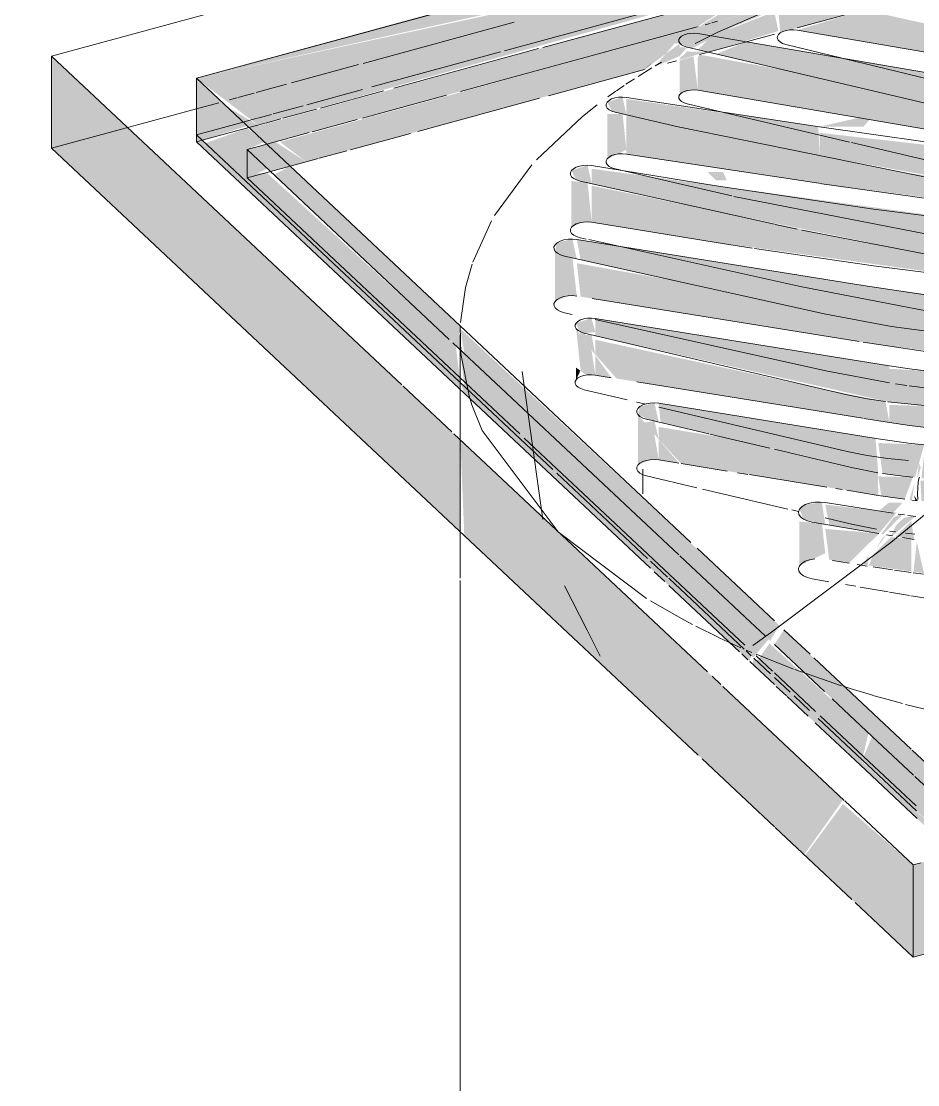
# Model space of a CAD drawing. Header units: metres. Extents: x 1.1 to 63.3, y -3.6 to 22.8.
# Drawn here: x 58.9668 to 59.0214, y 17.947 to 18.0117 of the extents above; entities that cross this region are included whole.
import ezdxf

# ---------------------------------------------------------------- set-up
doc = ezdxf.new("R2010")
doc.units = ezdxf.units.M
doc.layers.add('ARQ_1100_BASE_TÉRREO_GARAGEM_dwg', color=7, linetype='Continuous', lineweight=5, true_color=0x767676)
for name, color, linetype, lineweight in [('KIRYA - PISO', 7, 'Continuous', 5), ('P-PIPE', 7, 'Continuous', 5), ('P-SANR-FIXT', 7, 'Continuous', 5)]:
    doc.layers.add(name, color=color, linetype=linetype, lineweight=lineweight)
pattern_1 = [(136.789, (3103.566, -1763.591), (-0.558997753, -0.152505225), []), (195.26, (3103.566, -1763.591), (0.301244425, -0.282990435), [])]

# ---------------------------------------------------------------- blocks, each defined once
blk = doc.blocks.new('ARQ_1100_BASE_TÉRREO_GARAGEM_dwg-4178582-3D_DT_02')
at = {"layer": 'KIRYA - PISO', "true_color": 0xaaaaaa}
h = blk.add_hatch(dxfattribs=at)
h.set_pattern_fill('FP_7', color=253, style=0, pattern_type=2)
h.set_pattern_definition(pattern_1)
h.paths.add_polyline_path([(-20.823452, 17.829786), (-20.764951, 17.845746), (-20.764951, 17.850015), (-20.790661, 17.844855), (-20.819743, 17.840293), (-20.827347, 17.838708), (-20.831326, 17.837183), (-20.826365, 17.832523)])
h.paths.add_polyline_path([(-20.671005, 17.871376), (-20.620962, 17.885028), (-20.622072, 17.885487), (-20.63139, 17.887368), (-20.637864, 17.887909), (-20.647617, 17.887222), (-20.655433, 17.885487), (-20.665841, 17.881459), (-20.678121, 17.876367), (-20.674384, 17.873746)])
h.paths.add_polyline_path([(-20.841214, 17.875788), (-20.837436, 17.876241), (-20.835849, 17.876821), (-20.834386, 17.877844), (-20.833696, 17.87885), (-20.833497, 17.879472), (-20.833696, 17.880458), (-20.834667, 17.881577), (-20.835538, 17.882188), (-20.83789, 17.883004), (-20.840774, 17.883378), (-20.844552, 17.882926), (-20.846524, 17.882106), (-20.847377, 17.881577), (-20.848292, 17.880316), (-20.848491, 17.879694), (-20.848096, 17.878447), (-20.847322, 17.877589), (-20.846069, 17.876821), (-20.844933, 17.876352), (-20.843147, 17.875946)])
h.paths.add_polyline_path([(-20.895043, 17.897041), (-20.645999, 17.96526), (-20.644148, 17.966131), (-20.641883, 17.967319), (-20.57202, 17.9017), (-20.572024, 17.980621), (-20.596889, 18.003979), (-20.596889, 18.009585), (-20.510179, 18.03324), (-20.546325, 18.067065), (-20.549141, 18.063509), (-20.555128, 18.056736), (-20.566503, 18.04677), (-20.578326, 18.03738), (-20.595552, 18.02824), (-20.611692, 18.02166), (-20.623556, 18.018499), (-20.628693, 18.017275), (-20.648062, 18.015154), (-20.666171, 18.015798), (-20.682486, 18.018499), (-20.69616, 18.022718), (-20.710296, 18.027958), (-20.716632, 18.031406), (-20.793625, 18.010401), (-20.761529, 17.980258), (-20.765934, 17.983662), (-20.794547, 18.010149), (-20.957027, 17.965823), (-20.957481, 17.957276), (-20.956223, 17.954743), (-20.955358, 17.953702), (-20.904092, 17.905541)])
h.paths.add_polyline_path([(-20.713574, 17.910616), (-20.709796, 17.911069), (-20.708191, 17.91166), (-20.706779, 17.912635), (-20.706056, 17.913678), (-20.705857, 17.9143), (-20.706056, 17.915286), (-20.707027, 17.916405), (-20.708191, 17.917137), (-20.709415, 17.917642), (-20.713134, 17.918207), (-20.716912, 17.917754), (-20.718811, 17.916981), (-20.719736, 17.916405), (-20.720652, 17.915145), (-20.720851, 17.914523), (-20.720652, 17.913537), (-20.719383, 17.912208), (-20.718811, 17.911806), (-20.716318, 17.910959), (-20.715285, 17.910756)])
h.paths.add_polyline_path([(-20.838555, 17.94131), (-20.846524, 17.942184), (-20.850951, 17.94319), (-20.85601, 17.945277), (-20.859829, 17.947956), (-20.862149, 17.951045), (-20.862679, 17.954743), (-20.86177, 17.957593), (-20.859097, 17.960607), (-20.854973, 17.963168), (-20.849682, 17.965102), (-20.843581, 17.966276), (-20.837089, 17.966611), (-20.830646, 17.966084), (-20.824692, 17.964731), (-20.819633, 17.962643), (-20.815814, 17.959964), (-20.813389, 17.956353), (-20.812832, 17.953589), (-20.813874, 17.950328), (-20.816547, 17.947314), (-20.82067, 17.944753), (-20.825962, 17.942819), (-20.832062, 17.941645), (-20.838512, 17.941312)])
h.paths.add_polyline_path([(-20.838349, 17.944852), (-20.833675, 17.945093), (-20.829283, 17.945939), (-20.825472, 17.947331), (-20.821976, 17.94977), (-20.820579, 17.951345), (-20.819831, 17.953702), (-20.820526, 17.956353), (-20.822504, 17.958653), (-20.824726, 17.960212), (-20.828521, 17.96175), (-20.832655, 17.962689), (-20.838349, 17.963015), (-20.841969, 17.962828), (-20.846524, 17.961922), (-20.850171, 17.96059), (-20.853667, 17.958151), (-20.855136, 17.956353), (-20.855708, 17.953702), (-20.854973, 17.951376), (-20.85314, 17.949267), (-20.850917, 17.947709), (-20.846524, 17.946035), (-20.842988, 17.945231)])
h.paths.add_polyline_path([(-20.562667, 18.007114), (-20.561381, 18.008249), (-20.562615, 18.007161)])
h.paths.add_polyline_path([(-20.497049, 18.033712), (-20.489989, 18.044394), (-20.478809, 18.067918), (-20.470189, 18.098639), (-20.53195, 18.08169), (-20.538467, 18.078399), (-20.541789, 18.073607), (-20.501376, 18.035642), (-20.499614, 18.036123), (-20.497341, 18.033987)])
h = blk.add_hatch(dxfattribs=at)
h.set_pattern_fill('FP_7', color=253, style=0, pattern_type=2)
h.set_pattern_definition(pattern_1)
h.paths.add_polyline_path([(-20.57202, 17.986222), (-20.57202, 17.989278), (-20.588083, 18.004368), (-20.588083, 18.008249), (-20.507259, 18.030497), (-20.510179, 18.03324), (-20.596889, 18.009585), (-20.572411, 17.98659)])
h.paths.add_polyline_path([(-20.57202, 17.993159), (-20.57202, 17.993368), (-20.571344, 17.995484), (-20.581403, 18.003155), (-20.582214, 18.002735), (-20.572027, 17.993165)])
h.paths.add_polyline_path([(-20.497938, 18.032412), (-20.497049, 18.033712), (-20.499614, 18.036123), (-20.501376, 18.035642), (-20.498127, 18.03259)])
h = blk.add_hatch(dxfattribs=at)
h.set_pattern_fill('FP_7', color=253, style=0, pattern_type=2)
h.set_pattern_definition(pattern_1)
h.paths.add_polyline_path([(-20.571344, 17.995484), (-20.569778, 18.000071), (-20.563765, 18.006432), (-20.561526, 18.008139), (-20.560851, 18.008762), (-20.581403, 18.003155), (-20.57202, 17.996)])
h.paths.add_polyline_path([(-20.562659, 18.007119), (-20.560337, 18.008902), (-20.5608, 18.008762), (-20.562615, 18.007158)])
h.paths.add_polyline_path([(-20.508233, 18.017837), (-20.506131, 18.020426), (-20.503634, 18.024371), (-20.521368, 18.019533), (-20.508762, 18.017927)])
h = blk.add_hatch(dxfattribs=at)
h.set_pattern_fill('FP_7', color=253, style=0, pattern_type=2)
h.set_pattern_definition(pattern_1)
h.paths.add_polyline_path([(-20.544468, 17.96034), (-20.542279, 17.96103), (-20.542309, 17.961367), (-20.547702, 17.966434), (-20.548487, 17.964115), (-20.545056, 17.960893)])
h.paths.add_polyline_path([(-20.542689, 17.965605), (-20.543989, 17.978131), (-20.544447, 17.978196), (-20.545379, 17.971883), (-20.546521, 17.969204), (-20.544468, 17.967276)])
h.paths.add_polyline_path([(-20.551437, 17.976177), (-20.54941, 17.978155), (-20.549105, 17.97802), (-20.548449, 17.978762), (-20.550902, 17.978876), (-20.55139, 17.978561), (-20.551248, 17.982157), (-20.550459, 17.982425), (-20.548691, 17.982246), (-20.546521, 17.981946), (-20.545945, 17.982405), (-20.545064, 17.982628), (-20.558619, 17.984684), (-20.551625, 17.9764)])
h.paths.add_polyline_path([(-20.548428, 17.976423), (-20.547478, 17.978625), (-20.547871, 17.97868), (-20.549088, 17.977586), (-20.548579, 17.976689)])
h.paths.add_polyline_path([(-20.54409, 17.981679), (-20.543562, 17.98246), (-20.544069, 17.982372)])
h.paths.add_polyline_path([(-20.539242, 17.985524), (-20.538138, 17.9864), (-20.543464, 17.986885), (-20.543464, 17.985899), (-20.540904, 17.985667)])
h.paths.add_polyline_path([(-20.543796, 17.985934), (-20.54351, 17.986963), (-20.551169, 17.98813), (-20.5628, 17.990007), (-20.561217, 17.988148), (-20.560462, 17.988466), (-20.559952, 17.988451), (-20.544759, 17.986034)])
h.paths.add_polyline_path([(-20.561221, 17.987765), (-20.561492, 17.988145), (-20.562835, 17.990013), (-20.564043, 17.989917), (-20.561282, 17.987812)])
h.paths.add_polyline_path([(-20.534734, 17.989493), (-20.533704, 17.990496), (-20.542264, 17.991433), (-20.54256, 17.990312), (-20.534968, 17.989517)])
h.paths.add_polyline_path([(-20.542577, 17.990314), (-20.542321, 17.991439), (-20.550987, 17.992731), (-20.565953, 17.994878), (-20.566261, 17.994778), (-20.566135, 17.998227), (-20.565201, 17.998456), (-20.561217, 17.997831), (-20.538331, 17.99443), (-20.530328, 17.993783), (-20.52937, 17.994716), (-20.551237, 17.997474), (-20.565146, 17.999286), (-20.565263, 17.99944), (-20.564976, 18.002829), (-20.563868, 18.002898), (-20.542794, 17.99976), (-20.526199, 17.997804), (-20.525327, 17.998652), (-20.547509, 18.001469), (-20.562974, 18.003444), (-20.563086, 18.003452), (-20.562814, 18.006982), (-20.564075, 18.00624), (-20.565263, 18.005161), (-20.570049, 17.999541), (-20.571344, 17.995484), (-20.564977, 17.990629), (-20.564703, 17.993531), (-20.56381, 17.99362), (-20.543464, 17.990407)])
h.paths.add_polyline_path([(-20.55016, 18.005295), (-20.54779, 18.005836), (-20.558512, 18.007379), (-20.55867, 18.007352), (-20.558922, 18.009288), (-20.560044, 18.008744), (-20.562152, 18.007098), (-20.557572, 18.006419), (-20.550241, 18.005307)])
h.paths.add_polyline_path([(-20.522156, 18.00174), (-20.521767, 18.002519), (-20.542794, 18.004981), (-20.547112, 18.00572), (-20.547495, 18.005295), (-20.549197, 18.005158), (-20.529214, 18.002544), (-20.52222, 18.001748)])
h.paths.add_polyline_path([(-20.555815, 18.002031), (-20.556665, 18.002031), (-20.556999, 18.002544), (-20.556031, 18.002544)])
h.paths.add_polyline_path([(-20.542446, 18.008371), (-20.543507, 18.008956), (-20.542446, 18.008956)])
h.paths.add_polyline_path([(-20.518726, 18.00565), (-20.517911, 18.006597), (-20.539608, 18.009128), (-20.543614, 18.009597), (-20.543819, 18.009849), (-20.552486, 18.011041), (-20.552913, 18.010927), (-20.554635, 18.010457), (-20.53514, 18.007368), (-20.519031, 18.005682)])
h.paths.add_polyline_path([(-20.541621, 18.00871), (-20.541621, 18.008956), (-20.541226, 18.008872)])
h.paths.add_polyline_path([(-20.515186, 18.009761), (-20.514406, 18.010667), (-20.535113, 18.013096), (-20.5418, 18.013959), (-20.543614, 18.013264), (-20.532606, 18.011584), (-20.515845, 18.00983)])
h.paths.add_polyline_path([(-20.511681, 18.013832), (-20.510838, 18.014811), (-20.518708, 18.015781), (-20.530134, 18.01685), (-20.530409, 18.016779), (-20.530459, 18.017053), (-20.532735, 18.016158), (-20.524355, 18.015158), (-20.512691, 18.013938)])
h = blk.add_hatch(dxfattribs=at)
h.set_pattern_fill('FP_7', color=253, style=0, pattern_type=2)
h.set_pattern_definition(pattern_1)
h.paths.add_polyline_path([(-20.548633, 17.964252), (-20.547702, 17.966434), (-20.5544, 17.972726), (-20.554519, 17.972837), (-20.57202, 17.989278), (-20.57178, 17.985997), (-20.548657, 17.964275)])
h.paths.add_polyline_path([(-20.546521, 17.969205), (-20.544992, 17.973223), (-20.544571, 17.978214), (-20.547304, 17.978494), (-20.548579, 17.976689), (-20.549194, 17.977586), (-20.552328, 17.97466), (-20.547436, 17.970065)])
h.paths.add_polyline_path([(-20.552634, 17.974947), (-20.549258, 17.977886), (-20.549612, 17.977958), (-20.551625, 17.9764), (-20.558718, 17.984802), (-20.560923, 17.984905), (-20.561221, 17.984809), (-20.561382, 17.987888), (-20.564703, 17.990081), (-20.564977, 17.990081), (-20.564977, 17.990629), (-20.571344, 17.995484), (-20.571959, 17.993102), (-20.552666, 17.974977)])
h = blk.add_hatch(dxfattribs=at)
h.set_pattern_fill('FP_7', color=253, style=0, pattern_type=2)
h.set_pattern_definition(pattern_1)
h.paths.add_polyline_path([(-20.65816, 17.74011), (-20.638466, 17.740691), (-20.632289, 17.741491), (-20.607424, 17.748275), (-20.606484, 17.75204), (-20.606237, 17.758023), (-20.606925, 17.764677), (-20.608957, 17.772878), (-20.610575, 17.777323), (-20.612088, 17.780807), (-20.615347, 17.786106), (-20.618417, 17.789522), (-20.62166, 17.791615), (-20.625524, 17.791473), (-20.634186, 17.789058), (-20.636405, 17.785995), (-20.641121, 17.782453), (-20.647374, 17.779585), (-20.654802, 17.777558), (-20.664994, 17.776479), (-20.673316, 17.77667), (-20.680669, 17.77769), (-20.687137, 17.779363), (-20.693514, 17.78216), (-20.698383, 17.785648), (-20.739938, 17.824973), (-20.740666, 17.826266), (-20.740976, 17.827795), (-20.740352, 17.829752), (-20.73875, 17.831561), (-20.735256, 17.833472), (-20.730054, 17.835092), (-20.730266, 17.835297), (-20.741231, 17.837789), (-20.751349, 17.841963), (-20.758988, 17.847321), (-20.761557, 17.850742), (-20.76495, 17.850015), (-20.764951, 17.821634), (-20.804195, 17.811696), (-20.769449, 17.779299), (-20.764947, 17.780439), (-20.764943, 17.774822), (-20.76127, 17.77176), (-20.749795, 17.763226), (-20.740452, 17.758152), (-20.728064, 17.75267), (-20.711288, 17.747295), (-20.692477, 17.743363), (-20.676827, 17.741142), (-20.666, 17.740742), (-20.664988, 17.744597), (-20.664732, 17.752522), (-20.664522, 17.752387), (-20.658246, 17.74227), (-20.658167, 17.740283)])
h.paths.add_polyline_path([(-20.645522, 17.81068), (-20.609067, 17.819968), (-20.607312, 17.820779), (-20.605568, 17.823514), (-20.604639, 17.827044), (-20.60431, 17.830467), (-20.604856, 17.837056), (-20.605552, 17.840788), (-20.606997, 17.845658), (-20.609153, 17.850575), (-20.61179, 17.854693), (-20.614083, 17.857098), (-20.616047, 17.858393), (-20.618522, 17.858713), (-20.664993, 17.846945), (-20.664994, 17.858592), (-20.667076, 17.852068), (-20.672472, 17.846009), (-20.679094, 17.841895), (-20.677258, 17.840493), (-20.64554, 17.810697)])
h.paths.add_polyline_path([(-20.54168, 17.813688), (-20.548691, 17.821093), (-20.57202, 17.842968), (-20.571862, 17.835408), (-20.569798, 17.82967), (-20.565223, 17.824348), (-20.558418, 17.819599), (-20.547457, 17.815232), (-20.542263, 17.813855)])
h.paths.add_polyline_path([(-20.574325, 17.815681), (-20.575054, 17.820436), (-20.573995, 17.828243), (-20.573703, 17.837921), (-20.573688, 17.839467), (-20.576621, 17.834776), (-20.578345, 17.829717), (-20.578733, 17.825063), (-20.577832, 17.820701), (-20.575927, 17.817323), (-20.574435, 17.815784)])
h.paths.add_polyline_path([(-20.533732, 17.86572), (-20.54178, 17.955468), (-20.544468, 17.954734), (-20.57202, 17.980572), (-20.57194, 17.901614), (-20.533738, 17.865725)])
h.paths.add_polyline_path([(-20.561221, 17.987767), (-20.561466, 17.988145), (-20.561282, 17.987853)])
h = blk.add_hatch(dxfattribs=at)
h.set_pattern_fill('FP_7', color=253, style=0, pattern_type=2)
h.set_pattern_definition(pattern_1)
h.paths.add_polyline_path([(-20.544274, 17.981621), (-20.544221, 17.982229), (-20.544765, 17.981691)])
h.paths.add_polyline_path([(-20.54487, 17.981706), (-20.544327, 17.98254), (-20.544621, 17.98239), (-20.544919, 17.981712)])
h.paths.add_polyline_path([(-20.54497, 17.98172), (-20.545056, 17.982492), (-20.545347, 17.981773), (-20.544992, 17.981723)])
h = blk.add_hatch(dxfattribs=at)
h.set_pattern_fill('FP_7', color=253, style=0, pattern_type=2)
h.set_pattern_definition(pattern_1)
h.paths.add_polyline_path([(-20.544179, 17.981608), (-20.54409, 17.981679), (-20.544274, 17.981621)])
h = blk.add_hatch(dxfattribs=at)
h.set_pattern_fill('FP_7', color=253, style=0, pattern_type=2)
h.set_pattern_definition(pattern_1)
h.paths.add_polyline_path([(-20.550648, 17.976477), (-20.552275, 17.97526), (-20.550902, 17.976276)])
blk = doc.blocks.new('UT_Bacia com caixa acoplada - UT_Bacia com caixa acoplada-4179131-3D_DT_02')
at = {"layer": 'P-SANR-FIXT'}
for points in [[(-20.490666, 18.043031, 0), (-20.498508, 18.030743, 0), (-20.506555, 18.019667, 0), (-20.514666, 18.009747, 0), (-20.522728, 18.000905, 0), (-20.530651, 17.993056, 0), (-20.538369, 17.98611, 0), (-20.545834, 17.97998, 0), (-20.553014, 17.974579, 0), (-20.554232, 17.973709, 0)], [(-20.544185, 17.982588, 0), (-20.544202, 17.982943, 0), (-20.544192, 17.983304, 0), (-20.544158, 17.983623, 0), (-20.544115, 17.983856, 0), (-20.544087, 17.983964, 0)]]:
    blk.add_polyline3d(points, dxfattribs=at)
blk = doc.blocks.new('Caixa Sifonada Montada_100x150x50 Completa e Antiespuma - Caixas e Ralos - Esgoto - MEP - Tigre - Porta-grelha e grelha quadrados brancos - 100x150x50-4185377-3D_DT_02')
at = {"layer": 'P-SANR-FIXT', "true_color": 0xe6e6e6, "transparency": 33554598}
for points in [[(-20.584335, 18.005391), (-20.552909, 18.014238), (-20.55267, 18.014351), (-20.552397, 18.014104), (-20.544105, 18.016366), (-20.543819, 18.017041), (-20.542699, 18.01675), (-20.502253, 18.027784), (-20.502253, 18.031665), (-20.545912, 18.017365), (-20.588083, 18.008249), (-20.584994, 18.005894)], [(-20.5386, 18.008956), (-20.538823, 18.010495), (-20.547495, 18.012405), (-20.551522, 18.011168), (-20.538812, 18.008992)], [(-20.557611, 18.01137), (-20.557457, 18.011413), (-20.557572, 18.011395)], [(-20.542446, 18.006469), (-20.542446, 18.008371), (-20.554635, 18.010457), (-20.556466, 18.00972), (-20.542794, 18.006539)], [(-20.57202, 17.980617), (-20.57202, 17.986222), (-20.596889, 18.009585), (-20.596889, 18.003979), (-20.572021, 17.980618)], [(-20.560825, 18.008769), (-20.560778, 18.008782), (-20.560246, 18.009288)], [(-20.55867, 18.007254), (-20.55801, 18.007527), (-20.557572, 18.007533), (-20.557834, 18.009585), (-20.55867, 18.009324), (-20.55867, 18.007352)], [(-20.542446, 18.004922), (-20.542446, 18.006469), (-20.552216, 18.00872), (-20.557473, 18.009683), (-20.557572, 18.009521), (-20.557572, 18.007511), (-20.542794, 18.004981)], [(-20.587727, 18.004465), (-20.584994, 18.005347), (-20.588083, 18.008249), (-20.588083, 18.0048)], [(-20.561917, 18.006016), (-20.562152, 18.007098), (-20.563086, 18.006787), (-20.562797, 18.00624), (-20.562082, 18.006055)], [(-20.55016, 18.003527), (-20.550241, 18.005307), (-20.561917, 18.006982), (-20.561917, 18.006016), (-20.551996, 18.0039)], [(-20.563086, 18.003337), (-20.56239, 18.003639), (-20.561917, 18.0039), (-20.562152, 18.006072), (-20.563086, 18.006058), (-20.563086, 18.003348)], [(-20.55016, 18.001845), (-20.55016, 18.003527), (-20.561917, 18.006016), (-20.561917, 18.003629), (-20.550204, 18.001852)], [(-20.57202, 17.989709), (-20.572301, 17.991976), (-20.583804, 18.0025), (-20.584994, 18.00238), (-20.584994, 18.0039), (-20.583952, 18.004368), (-20.584994, 18.005211), (-20.587536, 18.004285), (-20.572872, 17.99051)], [(-20.530669, 18.0003), (-20.530669, 18.00271), (-20.55016, 18.004922), (-20.55016, 18.003527), (-20.538812, 18.001462), (-20.533018, 18.000635)], [(-20.583572, 18.002563), (-20.582377, 18.002889), (-20.5838, 18.004226), (-20.584994, 18.0039), (-20.583635, 18.002623)], [(-20.582377, 18.002889), (-20.581403, 18.003155), (-20.583277, 18.004368), (-20.5838, 18.004226), (-20.583157, 18.003621)], [(-20.584994, 18.002175), (-20.583755, 18.002735), (-20.584994, 18.0039), (-20.584994, 18.002373)], [(-20.530669, 17.99926), (-20.530669, 18.0003), (-20.545761, 18.002633), (-20.55016, 18.003527), (-20.55016, 18.001845), (-20.53155, 17.999369)], [(-20.57202, 17.991711), (-20.572087, 17.993222), (-20.582377, 18.002889), (-20.583369, 18.002373), (-20.572301, 17.991976)], [(-20.564032, 18.001829), (-20.564278, 18.002948), (-20.565263, 18.002623), (-20.564973, 18.002063), (-20.564202, 18.001867)], [(-20.556452, 18.000146), (-20.556452, 18.001702), (-20.564032, 18.002735), (-20.564032, 18.001829), (-20.557017, 18.000272)], [(-20.565263, 17.999174), (-20.564528, 17.999489), (-20.564032, 17.999475), (-20.564278, 18.001884), (-20.565263, 18.001985), (-20.565263, 17.999286)], [(-20.556452, 17.998252), (-20.556452, 18.000146), (-20.564032, 18.001702), (-20.564032, 17.999475), (-20.557561, 17.998431)], [(-20.537183, 17.996584), (-20.537206, 17.999058), (-20.556452, 18.001702), (-20.556452, 18.000146), (-20.543053, 17.997404), (-20.538355, 17.996748)], [(-20.537183, 17.995605), (-20.537183, 17.996584), (-20.548358, 17.998431), (-20.556452, 18.000146), (-20.556452, 17.998252), (-20.537429, 17.995636)], [(-20.564935, 17.997251), (-20.565201, 17.998456), (-20.566135, 17.998227), (-20.566261, 17.997732), (-20.565896, 17.997481), (-20.564973, 17.99726)], [(-20.547509, 17.993453), (-20.547509, 17.995619), (-20.564935, 17.998403), (-20.564703, 17.9972), (-20.548383, 17.99362)], [(-20.566261, 17.994657), (-20.565512, 17.994989), (-20.564935, 17.994986), (-20.565201, 17.99731), (-20.566261, 17.997705), (-20.566261, 17.994778)], [(-20.547509, 17.99217), (-20.547509, 17.993453), (-20.558619, 17.995849), (-20.564935, 17.996982), (-20.564703, 17.994944), (-20.547715, 17.992203)], [(-20.539329, 17.992332), (-20.539329, 17.994534), (-20.547509, 17.995605), (-20.547509, 17.993453), (-20.541042, 17.992511), (-20.540259, 17.992429)], [(-20.56381, 17.991369), (-20.564043, 17.991743), (-20.564446, 17.992719), (-20.56381, 17.992795), (-20.564043, 17.993641), (-20.564977, 17.993338), (-20.564695, 17.9926), (-20.563899, 17.991492)], [(-20.545909, 17.988538), (-20.545909, 17.990731), (-20.56381, 17.99362), (-20.56381, 17.99257), (-20.546006, 17.988548)], [(-20.539329, 17.991085), (-20.539329, 17.992332), (-20.547509, 17.993453), (-20.547509, 17.99217), (-20.53966, 17.991124)], [(-20.564977, 17.989888), (-20.56472, 17.990433), (-20.564977, 17.990629), (-20.564977, 17.989994)], [(-20.543464, 17.988282), (-20.543668, 17.990431), (-20.545909, 17.990553), (-20.545909, 17.988538), (-20.54388, 17.988326)], [(-20.559952, 17.987309), (-20.560205, 17.988475), (-20.561098, 17.988259), (-20.561217, 17.987762), (-20.560462, 17.987429), (-20.560123, 17.987349)], [(-20.546591, 17.984223), (-20.546763, 17.986323), (-20.559952, 17.988451), (-20.559834, 17.987281), (-20.546611, 17.984226)], [(-20.561221, 17.984695), (-20.560462, 17.985016), (-20.559952, 17.985025), (-20.560227, 17.98659), (-20.561221, 17.987762), (-20.561221, 17.984809)], [(-20.54351, 17.986963), (-20.543464, 17.987917), (-20.543464, 17.988282), (-20.545909, 17.988354), (-20.545909, 17.987281), (-20.544291, 17.987055)], [(-20.559952, 17.986264), (-20.560205, 17.987369), (-20.560811, 17.987281), (-20.560002, 17.986323)], [(-20.546591, 17.982845), (-20.546611, 17.984226), (-20.555759, 17.986323), (-20.559952, 17.987011), (-20.559952, 17.986264), (-20.55859, 17.984782), (-20.546611, 17.982849)], [(-20.551101, 17.960966), (-20.548718, 17.964332), (-20.57202, 17.986222), (-20.57178, 17.980392), (-20.551253, 17.961108)], [(-20.558718, 17.984802), (-20.559952, 17.986264), (-20.559952, 17.985001)], [(-20.544189, 17.983921), (-20.544, 17.984551), (-20.544118, 17.98478), (-20.544224, 17.983925)], [(-20.544545, 17.982563), (-20.544387, 17.983594), (-20.544698, 17.982578), (-20.544554, 17.982563)], [(-20.544196, 17.982526), (-20.544421, 17.982844), (-20.544327, 17.98254)], [(-20.549818, 17.981078), (-20.550023, 17.982425), (-20.551036, 17.98228), (-20.55139, 17.98201), (-20.551119, 17.981383), (-20.550015, 17.981112)], [(-20.55139, 17.978561), (-20.550611, 17.97895), (-20.549818, 17.979317), (-20.550015, 17.981112), (-20.55139, 17.981262), (-20.55139, 17.978708)], [(-20.544571, 17.978214), (-20.54458, 17.980182), (-20.545824, 17.980303), (-20.546906, 17.979228), (-20.547155, 17.978579), (-20.545056, 17.978282)], [(-20.546699, 17.979609), (-20.5461, 17.980442), (-20.546363, 17.980229), (-20.54655, 17.979885)], [(-20.542547, 17.964024), (-20.542689, 17.965605), (-20.546521, 17.969205), (-20.546962, 17.968171), (-20.542644, 17.964115)], [(-20.542309, 17.961367), (-20.542351, 17.961838), (-20.547603, 17.966666), (-20.547702, 17.966434), (-20.543306, 17.962304)], [(-20.544468, 17.954734), (-20.544468, 17.96034), (-20.548735, 17.964057), (-20.551049, 17.960917), (-20.545056, 17.955287)], [(-20.544468, 17.954734), (-20.54178, 17.955468), (-20.542353, 17.960917), (-20.544468, 17.96034)]]:
    blk.add_hatch(color=254, dxfattribs=at).paths.add_polyline_path(points)
h = blk.add_hatch(color=254, dxfattribs=at)
h.paths.add_polyline_path([(-20.588083, 18.004368), (-20.587727, 18.004465), (-20.588083, 18.0048)])
h.paths.add_polyline_path([(-20.584882, 18.005242), (-20.584335, 18.005391), (-20.586273, 18.006549), (-20.584994, 18.005347)])
h.paths.add_polyline_path([(-20.588083, 18.008249), (-20.541706, 18.018499), (-20.507095, 18.030344), (-20.584994, 18.009092)])
h = blk.add_hatch(color=254, dxfattribs=at)
h.paths.add_polyline_path([(-20.542351, 17.961838), (-20.542644, 17.964115), (-20.546962, 17.968171), (-20.547571, 17.966742), (-20.543142, 17.962581)])
h.paths.add_polyline_path([(-20.583069, 18.004425), (-20.557572, 18.011395), (-20.554097, 18.01364), (-20.584278, 18.005348)])
h.paths.add_polyline_path([(-20.557457, 18.011413), (-20.55267, 18.012718), (-20.552913, 18.013963), (-20.553641, 18.013755), (-20.556345, 18.012095)])
h.paths.add_polyline_path([(-20.550448, 18.013325), (-20.546092, 18.014788), (-20.544105, 18.015687), (-20.544169, 18.016349), (-20.552397, 18.013814), (-20.551522, 18.013586)])
h.paths.add_polyline_path([(-20.540174, 18.016127), (-20.530409, 18.01904), (-20.530134, 18.019529), (-20.529203, 18.019266), (-20.528416, 18.019335), (-20.503178, 18.02622), (-20.502551, 18.025663), (-20.50175, 18.027312), (-20.502253, 18.027784), (-20.542699, 18.01675), (-20.540992, 18.01633)])
h = blk.add_hatch(color=254, dxfattribs=at)
h.paths.add_polyline_path([(-20.55867, 18.010373), (-20.558976, 18.010374), (-20.560194, 18.008941), (-20.55867, 18.009597), (-20.55867, 18.010332)])
h.paths.add_polyline_path([(-20.581403, 18.003155), (-20.560825, 18.008769), (-20.55866, 18.010363), (-20.557921, 18.010063), (-20.555366, 18.011399), (-20.55267, 18.012503), (-20.552913, 18.012652), (-20.582994, 18.004368), (-20.58173, 18.003405)])
h.paths.add_polyline_path([(-20.539847, 18.016047), (-20.532609, 18.017306), (-20.530409, 18.01742), (-20.530459, 18.018778), (-20.540107, 18.016111)])
h.paths.add_polyline_path([(-20.525655, 18.018364), (-20.503178, 18.024746), (-20.503281, 18.026192), (-20.528416, 18.019066), (-20.526187, 18.018499)])
h = blk.add_hatch(color=254, dxfattribs=at)
h.paths.add_polyline_path([(-20.55867, 18.009597), (-20.558224, 18.010134), (-20.55867, 18.010134), (-20.55867, 18.009765)])
h.paths.add_polyline_path([(-20.55267, 18.012384), (-20.552397, 18.012793), (-20.55267, 18.012503)])
h.paths.add_polyline_path([(-20.530409, 18.01742), (-20.527784, 18.017783), (-20.526187, 18.018499), (-20.529451, 18.019053), (-20.530409, 18.018499), (-20.530409, 18.017862)])
h = blk.add_hatch(color=254, dxfattribs=at)
h.paths.add_polyline_path([(-20.55867, 18.009357), (-20.557046, 18.009857), (-20.558224, 18.009874), (-20.55867, 18.009451)])
h.paths.add_polyline_path([(-20.552515, 18.011041), (-20.551947, 18.011191), (-20.547107, 18.012511), (-20.550236, 18.013273), (-20.55267, 18.012384), (-20.552557, 18.011041)])
h.paths.add_polyline_path([(-20.541166, 18.014132), (-20.537273, 18.015423), (-20.540136, 18.015991), (-20.544105, 18.015055), (-20.543819, 18.014349), (-20.542908, 18.01443), (-20.541621, 18.01421)])
h.paths.add_polyline_path([(-20.530409, 18.017067), (-20.530134, 18.017434), (-20.530409, 18.017257)])
h = blk.add_hatch(color=254, dxfattribs=at)
h.paths.add_polyline_path([(-20.556934, 18.00983), (-20.55267, 18.01112), (-20.552913, 18.012295), (-20.556712, 18.010813), (-20.557572, 18.00998), (-20.557046, 18.009857)])
h.paths.add_polyline_path([(-20.547107, 18.012511), (-20.541621, 18.01421), (-20.543842, 18.014336), (-20.544105, 18.014261), (-20.544169, 18.015038), (-20.550236, 18.013273)])
h.paths.add_polyline_path([(-20.536828, 18.015316), (-20.530409, 18.017257), (-20.530622, 18.017409), (-20.535383, 18.016906), (-20.539847, 18.016047), (-20.53692, 18.015338)])
h = blk.add_hatch(color=254, dxfattribs=at)
h.paths.add_polyline_path([(-20.545658, 17.981817), (-20.545109, 17.982405), (-20.545945, 17.982405), (-20.546521, 17.981939)])
h.paths.add_polyline_path([(-20.555815, 18.002031), (-20.556031, 18.002544), (-20.556999, 18.002544), (-20.556452, 18.002031)])
h.paths.add_polyline_path([(-20.547495, 18.005295), (-20.547112, 18.00572), (-20.54779, 18.005836), (-20.55016, 18.005295)])
h.paths.add_polyline_path([(-20.542446, 18.008371), (-20.542446, 18.008956), (-20.543507, 18.008956)])
h.paths.add_polyline_path([(-20.540992, 18.009288), (-20.540992, 18.009365), (-20.541539, 18.009288)])
h = blk.add_hatch(color=254, dxfattribs=at)
h.paths.add_polyline_path([(-20.57202, 17.989278), (-20.57202, 17.989709), (-20.587727, 18.004465), (-20.588083, 18.004368), (-20.572832, 17.990041)])
h.paths.add_polyline_path([(-20.5838, 18.004226), (-20.583069, 18.004425), (-20.584335, 18.005391), (-20.584841, 18.005203), (-20.583952, 18.004368)])
h = blk.add_hatch(color=254, dxfattribs=at)
h.paths.add_polyline_path([(-20.546962, 17.968171), (-20.546521, 17.969205), (-20.552328, 17.97466), (-20.552913, 17.973762), (-20.547182, 17.968378)])
h.paths.add_polyline_path([(-20.553161, 17.973995), (-20.552608, 17.974923), (-20.552731, 17.975038), (-20.57202, 17.992986), (-20.57178, 17.991486), (-20.553174, 17.974007)])
h = blk.add_hatch(color=254, dxfattribs=at)
h.paths.add_polyline_path([(-20.564372, 17.990168), (-20.56381, 17.990192), (-20.564043, 17.991692), (-20.564977, 17.992986), (-20.564695, 17.990415), (-20.564393, 17.990184)])
h.paths.add_polyline_path([(-20.56381, 17.991418), (-20.564043, 17.992624), (-20.564647, 17.992587), (-20.563903, 17.991547)])
h = blk.add_hatch(color=254, dxfattribs=at)
h.paths.add_polyline_path([(-20.545909, 17.987281), (-20.546153, 17.988568), (-20.550145, 17.989354), (-20.56381, 17.992322), (-20.56381, 17.991418), (-20.562518, 17.989962), (-20.546006, 17.987297)])
h.paths.add_polyline_path([(-20.562835, 17.990013), (-20.56381, 17.991369), (-20.56381, 17.99017)])
h = blk.add_hatch(color=254, dxfattribs=at)
h.paths.add_polyline_path([(-20.547571, 17.966742), (-20.547182, 17.968378), (-20.553216, 17.973831), (-20.553971, 17.972754), (-20.54804, 17.967183)])
h.paths.add_polyline_path([(-20.5542, 17.972969), (-20.553259, 17.974087), (-20.57202, 17.991711), (-20.57178, 17.989484), (-20.55432, 17.973082)])
h = blk.add_hatch(color=254, dxfattribs=at)
h.paths.add_polyline_path([(-20.547702, 17.966434), (-20.547571, 17.966742), (-20.55417, 17.972941), (-20.554243, 17.972578), (-20.548121, 17.966827)])
h.paths.add_polyline_path([(-20.554424, 17.972748), (-20.55432, 17.973082), (-20.57202, 17.989709), (-20.57178, 17.989053), (-20.554519, 17.972837)])
h = blk.add_hatch(color=254, dxfattribs=at)
h.paths.add_polyline_path([(-20.542895, 17.983786), (-20.542931, 17.985843), (-20.54374, 17.985839), (-20.543912, 17.984378), (-20.543959, 17.983897), (-20.543317, 17.98383)])
h.paths.add_polyline_path([(-20.544352, 17.983938), (-20.543796, 17.985934), (-20.546591, 17.986034), (-20.54633, 17.984188), (-20.544486, 17.983952)])
h = blk.add_hatch(color=254, dxfattribs=at)
h.paths.add_polyline_path([(-20.543159, 17.982417), (-20.542895, 17.98274), (-20.542895, 17.983786), (-20.544025, 17.983745), (-20.543957, 17.982501), (-20.543562, 17.98246), (-20.543317, 17.982434)])
h.paths.add_polyline_path([(-20.544981, 17.982616), (-20.544486, 17.983952), (-20.546591, 17.983999), (-20.54641, 17.982819), (-20.545056, 17.982627)])
h = blk.add_hatch(color=254, dxfattribs=at)
h.paths.add_polyline_path([(-20.544402, 17.980151), (-20.544585, 17.981286), (-20.545538, 17.980346), (-20.54458, 17.980182)])
h.paths.add_polyline_path([(-20.546554, 17.98052), (-20.545481, 17.981792), (-20.549818, 17.982281), (-20.549569, 17.981036), (-20.546923, 17.980583)])
h = blk.add_hatch(color=254, dxfattribs=at)
h.paths.add_polyline_path([(-20.545729, 17.980378), (-20.544274, 17.981621), (-20.545019, 17.981484), (-20.545499, 17.981036), (-20.545803, 17.980391), (-20.545752, 17.980382)])
h.paths.add_polyline_path([(-20.546285, 17.980474), (-20.545064, 17.981733), (-20.54564, 17.981531), (-20.546411, 17.980495)])
h = blk.add_hatch(color=254, dxfattribs=at)
h.paths.add_polyline_path([(-20.54381, 17.978106), (-20.544247, 17.980011), (-20.544447, 17.978196), (-20.543989, 17.978131)])
h.paths.add_polyline_path([(-20.547251, 17.978593), (-20.54718, 17.979228), (-20.547478, 17.978625), (-20.54741, 17.978615)])
h.paths.add_polyline_path([(-20.548349, 17.978748), (-20.546554, 17.98052), (-20.549818, 17.980807), (-20.549576, 17.978921), (-20.548449, 17.978762)])
at = {"layer": 'P-SANR-FIXT', "color": 253, "true_color": 0x9e9d9c}
for p, q in [((-20.499614, 18.036123), (-20.596889, 18.009585)), ((-20.588083, 18.008249), (-20.502253, 18.031665)), ((-20.502253, 18.031665), (-20.588083, 18.008249)), ((-20.557572, 18.01096), (-20.542446, 18.008371)), ((-20.558224, 18.010134), (-20.558412, 18.010194)), ((-20.543817, 18.006744), (-20.558224, 18.010134)), ((-20.575585, 17.989572), (-20.596889, 18.009585)), ((-20.596889, 18.009585), (-20.596889, 18.003979)), ((-20.588083, 18.008249), (-20.55799, 17.979979)), ((-20.588083, 18.008249), (-20.55799, 17.979979)), ((-20.561917, 18.007078), (-20.55016, 18.005295)), ((-20.558771, 18.005276), (-20.562595, 18.006176)), ((-20.596889, 18.003979), (-20.557548, 17.967022)), ((-20.564032, 18.002925), (-20.556452, 18.001702)), ((-20.552913, 17.999361), (-20.564733, 18.001985)), ((-20.551518, 17.999051), (-20.55286, 17.999349)), ((-20.564935, 17.998431), (-20.547509, 17.995619)), ((-20.549782, 17.993887), (-20.56569, 17.997419)), ((-20.56381, 17.99362), (-20.545909, 17.990731)), ((-20.548478, 17.988962), (-20.564495, 17.992731)), ((-20.572547, 17.986717), (-20.575499, 17.989491)), ((-20.559952, 17.988451), (-20.546591, 17.986295)), ((-20.536704, 17.987575), (-20.546006, 17.988548)), ((-20.556895, 17.98659), (-20.560697, 17.987484)), ((-20.556986, 17.972099), (-20.572411, 17.98659)), ((-20.553188, 17.985718), (-20.556848, 17.986579)), ((-20.548222, 17.984549), (-20.552913, 17.985653)), ((-20.546611, 17.984226), (-20.548222, 17.984549)), ((-20.544937, 17.983999), (-20.546334, 17.984181)), ((-20.544486, 17.983952), (-20.544937, 17.983999)), ((-20.549818, 17.982405), (-20.545686, 17.981754)), ((-20.546554, 17.98052), (-20.550611, 17.981214)), ((-20.544402, 17.980151), (-20.545108, 17.980272)), ((-20.55762, 17.979631), (-20.552913, 17.97521)), ((-20.55762, 17.979631), (-20.552913, 17.97521)), ((-20.552328, 17.97466), (-20.55074, 17.973168)), ((-20.552328, 17.97466), (-20.55074, 17.973168)), ((-20.550504, 17.972947), (-20.544593, 17.967394)), ((-20.550504, 17.972947), (-20.544593, 17.967394)), ((-20.55617, 17.971333), (-20.556705, 17.971835)), ((-20.548657, 17.964275), (-20.556044, 17.971215)), ((-20.544524, 17.967329), (-20.542689, 17.965605)), ((-20.544524, 17.967329), (-20.542689, 17.965605)), ((-20.557315, 17.966803), (-20.552913, 17.962668)), ((-20.544468, 17.96034), (-20.548633, 17.964252)), ((-20.552867, 17.962625), (-20.548193, 17.958233)), ((-20.543982, 17.960472), (-20.544468, 17.96034)), ((-20.544468, 17.96034), (-20.544468, 17.954734)), ((-20.547996, 17.958048), (-20.544468, 17.954734)), ((-20.544468, 17.954734), (-20.543499, 17.954999))]:
    blk.add_line(p, q, dxfattribs=at)
at = {"layer": 'P-SANR-FIXT', "color": 254, "true_color": 0xcccccc}
for p, q in [((-20.56934, 18.009913), (-20.552557, 18.014492)), ((-20.553722, 18.013743), (-20.566997, 18.010121)), ((-20.556368, 18.01171), (-20.556725, 18.011612)), ((-20.557611, 18.01137), (-20.572006, 18.007443)), ((-20.556813, 18.011588), (-20.557128, 18.011502)), ((-20.5386, 18.008956), (-20.551522, 18.011168)), ((-20.552913, 18.010927), (-20.556934, 18.00983)), ((-20.577401, 18.007714), (-20.569572, 18.00985)), ((-20.567258, 18.01005), (-20.576066, 18.007647)), ((-20.552216, 18.010306), (-20.539095, 18.007111)), ((-20.558868, 18.009303), (-20.559407, 18.009156)), ((-20.560825, 18.008769), (-20.566665, 18.007176)), ((-20.581361, 18.006633), (-20.577966, 18.00756)), ((-20.576702, 18.007473), (-20.580521, 18.006431)), ((-20.572856, 18.007211), (-20.577966, 18.005817)), ((-20.542446, 18.004922), (-20.557572, 18.007511)), ((-20.583407, 18.006075), (-20.581586, 18.006572)), ((-20.567207, 18.007028), (-20.574605, 18.005009)), ((-20.558224, 18.006684), (-20.54834, 18.004359)), ((-20.584353, 18.005817), (-20.583518, 18.006045)), ((-20.580774, 18.006362), (-20.582822, 18.005804)), ((-20.584751, 18.005708), (-20.584387, 18.005808)), ((-20.583925, 18.005503), (-20.584335, 18.005391)), ((-20.582948, 18.005769), (-20.583887, 18.005513)), ((-20.578304, 18.005725), (-20.581044, 18.004977)), ((-20.58252, 18.004575), (-20.583069, 18.004425)), ((-20.581213, 18.004932), (-20.582469, 18.004589)), ((-20.575056, 18.004886), (-20.578706, 18.003891)), ((-20.548224, 18.004332), (-20.543817, 18.003295)), ((-20.580672, 18.003354), (-20.581403, 18.003155)), ((-20.57893, 18.003829), (-20.580604, 18.003373)), ((-20.550204, 18.001852), (-20.561917, 18.003629)), ((-20.562595, 18.002726), (-20.558771, 18.001827)), ((-20.558771, 18.001827), (-20.555493, 18.001078)), ((-20.556452, 17.998252), (-20.564032, 17.999475)), ((-20.564733, 17.998535), (-20.564367, 17.998454)), ((-20.564206, 17.998418), (-20.551237, 17.995539)), ((-20.554258, 17.997904), (-20.556452, 17.998252)), ((-20.547756, 17.992209), (-20.563998, 17.99483)), ((-20.56569, 17.993969), (-20.565208, 17.993862)), ((-20.56381, 17.993552), (-20.549782, 17.990437)), ((-20.543447, 17.991573), (-20.547509, 17.99217)), ((-20.549782, 17.990437), (-20.545911, 17.989694)), ((-20.562835, 17.990013), (-20.56381, 17.99017)), ((-20.547523, 17.987542), (-20.561289, 17.989763)), ((-20.545548, 17.989636), (-20.544857, 17.98953)), ((-20.544708, 17.989508), (-20.541646, 17.989125)), ((-20.562636, 17.988844), (-20.561864, 17.988662)), ((-20.561304, 17.988531), (-20.560706, 17.98839)), ((-20.559952, 17.988212), (-20.548478, 17.985513)), ((-20.545909, 17.987281), (-20.547466, 17.987533)), ((-20.55578, 17.984328), (-20.55859, 17.984782)), ((-20.546, 17.985098), (-20.544759, 17.984968)), ((-20.554521, 17.984125), (-20.555161, 17.984228)), ((-20.549711, 17.983349), (-20.554432, 17.984111)), ((-20.557292, 17.983234), (-20.552089, 17.98201)), ((-20.548781, 17.983199), (-20.54918, 17.983263)), ((-20.546591, 17.982845), (-20.548501, 17.983153)), ((-20.544982, 17.982613), (-20.546591, 17.982845)), ((-20.55186, 17.981956), (-20.551453, 17.98186)), ((-20.549818, 17.981475), (-20.548222, 17.9811)), ((-20.548222, 17.9811), (-20.546707, 17.980793)), ((-20.544937, 17.98055), (-20.544373, 17.980491)), ((-20.548363, 17.978715), (-20.549374, 17.978881)), ((-20.547273, 17.978542), (-20.547871, 17.978636)), ((-20.543837, 17.978045), (-20.544475, 17.978132)), ((-20.550611, 17.977765), (-20.54993, 17.977648)), ((-20.54858, 17.977417), (-20.547947, 17.977309)), ((-20.544607, 17.976737), (-20.543673, 17.976577)), ((-20.54422, 17.963162), (-20.547702, 17.966434)), ((-20.544261, 17.963633), (-20.547571, 17.966742))]:
    blk.add_line(p, q, dxfattribs=at)
at = {"layer": 'P-SANR-FIXT', "color": 254, "true_color": 0xdcdcdc}
for p, q in [((-20.547107, 18.012511), (-20.551522, 18.011307)), ((-20.556934, 18.00983), (-20.557473, 18.009683)), ((-20.563139, 18.006549), (-20.563148, 18.006615)), ((-20.56239, 18.003639), (-20.562615, 18.003599)), ((-20.565317, 18.002373), (-20.565327, 18.002446)), ((-20.564766, 17.999449), (-20.564976, 17.999379)), ((-20.564976, 17.999379), (-20.565146, 17.999286)), ((-20.546962, 17.968171), (-20.544454, 17.965815)), ((-20.544364, 17.965731), (-20.542547, 17.964024))]:
    blk.add_line(p, q, dxfattribs=at)
at = {"layer": 'P-SANR-FIXT', "color": 254, "true_color": 0xdfdede}
for p, q in [((-20.568749, 18.011656), (-20.577936, 18.00915)), ((-20.578221, 18.009072), (-20.5823, 18.007959)), ((-20.582606, 18.007876), (-20.584444, 18.007374)), ((-20.584566, 18.007341), (-20.585551, 18.007072)), ((-20.585612, 18.007056), (-20.586064, 18.006932))]:
    blk.add_line(p, q, dxfattribs=at)
at = {"layer": 'P-SANR-FIXT', "color": 254, "true_color": 0xd2d1d0}
for p, q in [((-20.588083, 18.004368), (-20.588083, 18.008249)), ((-20.588083, 18.0048), (-20.588083, 18.008249)), ((-20.588083, 18.006382), (-20.596889, 18.003979)), ((-20.585238, 18.005576), (-20.584751, 18.005708)), ((-20.584335, 18.005391), (-20.584882, 18.005242)), ((-20.566393, 17.984423), (-20.588083, 18.0048)), ((-20.587727, 18.004465), (-20.588083, 18.004368)), ((-20.560452, 17.978411), (-20.588083, 18.004368)), ((-20.583069, 18.004425), (-20.5838, 18.004226)), ((-20.581403, 18.003155), (-20.582377, 18.002889)), ((-20.564495, 17.989281), (-20.562636, 17.988844)), ((-20.558718, 17.984802), (-20.559952, 17.985001)), ((-20.560627, 17.979007), (-20.566158, 17.984203)), ((-20.560697, 17.984035), (-20.557634, 17.983314)), ((-20.559423, 17.977875), (-20.560452, 17.978842)), ((-20.559587, 17.977599), (-20.560224, 17.978197)), ((-20.545722, 17.97831), (-20.546898, 17.978485)), ((-20.544599, 17.97815), (-20.5456, 17.978292)), ((-20.554751, 17.973487), (-20.559337, 17.977795)), ((-20.54993, 17.977648), (-20.549597, 17.977591)), ((-20.555027, 17.973315), (-20.559337, 17.977364)), ((-20.547686, 17.977264), (-20.545988, 17.976973)), ((-20.545909, 17.97696), (-20.544698, 17.976752)), ((-20.554519, 17.972837), (-20.554893, 17.973188)), ((-20.55432, 17.973082), (-20.554637, 17.973379)), ((-20.553156, 17.971989), (-20.55417, 17.972941)), ((-20.552913, 17.971329), (-20.5544, 17.972726)), ((-20.551949, 17.970854), (-20.552913, 17.971761)), ((-20.552175, 17.970635), (-20.552794, 17.971217)), ((-20.550857, 17.969398), (-20.552129, 17.970593)), ((-20.550768, 17.969745), (-20.551716, 17.970635)), ((-20.547702, 17.966434), (-20.550433, 17.968999)), ((-20.547571, 17.966742), (-20.550248, 17.969256))]:
    blk.add_line(p, q, dxfattribs=at)
at = {"layer": 'P-SANR-FIXT', "color": 254, "true_color": 0xe0dfdf}
for p, q in [((-20.55801, 18.007527), (-20.558222, 18.007493)), ((-20.544199, 17.982519), (-20.544547, 17.982559)), ((-20.54589, 17.980666), (-20.545549, 17.980621))]:
    blk.add_line(p, q, dxfattribs=at)
at = {"layer": 'P-SANR-FIXT', "color": 254, "true_color": 0xebe9e8}
for p, q in [((-20.586721, 18.006753), (-20.588083, 18.006382)), ((-20.584994, 18.002175), (-20.584994, 18.0039)), ((-20.583635, 18.002546), (-20.584994, 18.002175)), ((-20.568404, 17.98659), (-20.584994, 18.002175)), ((-20.554718, 17.973733), (-20.568135, 17.986337)), ((-20.55303, 17.972147), (-20.554022, 17.973079)), ((-20.550415, 17.96969), (-20.552913, 17.972038)), ((-20.547487, 17.96694), (-20.550129, 17.969422))]:
    blk.add_line(p, q, dxfattribs=at)
at = {"layer": 'P-SANR-FIXT', "color": 254, "true_color": 0xe4e3e2}
for p, q in [((-20.588083, 18.0048), (-20.585238, 18.005576)), ((-20.584882, 18.005242), (-20.587727, 18.004465)), ((-20.5838, 18.004226), (-20.584994, 18.0039)), ((-20.584994, 18.0039), (-20.572696, 17.992346)), ((-20.582377, 18.002889), (-20.583572, 18.002563)), ((-20.572477, 17.992141), (-20.55872, 17.979217)), ((-20.558659, 17.97916), (-20.554718, 17.975458)), ((-20.554683, 17.975425), (-20.553468, 17.974284)), ((-20.552913, 17.973762), (-20.549863, 17.970897)), ((-20.549388, 17.97045), (-20.546962, 17.968171))]:
    blk.add_line(p, q, dxfattribs=at)
at = {"layer": 'P-SANR-FIXT', "color": 254, "true_color": 0xd5d4d2}
for p, q in [((-20.545375, 17.981709), (-20.544989, 17.981654)), ((-20.544793, 17.981626), (-20.544302, 17.981558)), ((-20.545729, 17.980378), (-20.5461, 17.980442))]:
    blk.add_line(p, q, dxfattribs=at)
at = {"layer": 'P-SANR-FIXT', "color": 254, "true_color": 0xe2e2e2}
blk.add_line((-20.544288, 17.963935), (-20.547487, 17.96694), dxfattribs=at)
at = {"layer": 'P-SANR-FIXT', "color": 254, "true_color": 0xcccccc}
for points in [[(-20.551522, 18.011168, 0), (-20.551749, 18.011191, 0), (-20.551979, 18.011185, 0), (-20.5522, 18.01115, 0), (-20.552397, 18.011088, 0), (-20.552557, 18.011004, 0), (-20.55267, 18.010902, 0), (-20.55273, 18.010789, 0), (-20.552738, 18.010726, 0)], [(-20.552738, 18.010726, 0), (-20.552732, 18.010672, 0), (-20.552677, 18.010558, 0), (-20.552567, 18.010455, 0), (-20.55241, 18.010369, 0), (-20.552216, 18.010306, 0)], [(-20.558222, 18.007493, 0), (-20.55841, 18.007434, 0), (-20.558563, 18.007352, 0), (-20.55867, 18.007254, 0), (-20.558726, 18.007145, 0)], [(-20.557572, 18.007511, 0), (-20.557789, 18.007533, 0), (-20.55801, 18.007527, 0)], [(-20.558726, 18.007145, 0), (-20.558727, 18.007033, 0), (-20.558671, 18.006924, 0), (-20.558564, 18.006826, 0), (-20.558412, 18.006744, 0), (-20.558224, 18.006684, 0)], [(-20.562615, 18.003599, 0), (-20.562814, 18.003533, 0), (-20.562974, 18.003444, 0), (-20.563086, 18.003337, 0), (-20.563142, 18.00322, 0), (-20.563139, 18.003099, 0), (-20.563078, 18.002983, 0), (-20.562961, 18.002878, 0), (-20.562797, 18.00279, 0), (-20.562595, 18.002726, 0)], [(-20.561917, 18.003629, 0), (-20.562152, 18.003649, 0), (-20.56239, 18.003639, 0)], [(-20.530669, 17.99926, 0), (-20.540459, 18.000467, 0), (-20.55016, 18.001845, 0)], [(-20.555372, 18.001051, 0), (-20.542794, 17.998581, 0), (-20.537249, 17.997682, 0)], [(-20.564032, 17.999475, 0), (-20.564278, 17.999498, 0), (-20.564528, 17.999489, 0), (-20.564766, 17.999449, 0)], [(-20.565146, 17.999286, 0), (-20.565263, 17.999174, 0), (-20.565321, 17.99905, 0), (-20.565317, 17.998923, 0), (-20.565249, 17.998801, 0), (-20.565124, 17.998691, 0), (-20.564948, 17.998601, 0), (-20.564733, 17.998535, 0)], [(-20.53743, 17.995634, 0), (-20.546874, 17.996822, 0), (-20.554131, 17.997884, 0)], [(-20.551237, 17.995539, 0), (-20.543053, 17.993954, 0), (-20.539639, 17.993424, 0)], [(-20.56547, 17.994997, 0), (-20.565726, 17.994953, 0), (-20.565953, 17.994878, 0), (-20.566135, 17.994778, 0), (-20.566261, 17.994657, 0), (-20.566324, 17.994524, 0), (-20.566319, 17.994387, 0), (-20.566247, 17.994255, 0), (-20.566111, 17.994137, 0), (-20.565922, 17.994039, 0), (-20.56569, 17.993969, 0)], [(-20.56381, 17.99017, 0), (-20.564043, 17.990192, 0), (-20.564279, 17.990184, 0)], [(-20.54351, 17.986962, 0), (-20.544695, 17.987103, 0), (-20.545909, 17.987281, 0)], [(-20.548478, 17.985513, 0), (-20.547265, 17.98527, 0), (-20.546006, 17.985099, 0)], [(-20.550459, 17.978976, 0), (-20.550766, 17.978923, 0), (-20.551035, 17.978831, 0), (-20.551248, 17.978708, 0), (-20.55139, 17.978561, 0), (-20.551453, 17.9784, 0), (-20.551431, 17.978236, 0), (-20.551326, 17.978081, 0), (-20.551146, 17.977945, 0), (-20.550902, 17.977837, 0), (-20.550611, 17.977765, 0)]]:
    blk.add_polyline3d(points, dxfattribs=at)
at = {"layer": 'P-SANR-FIXT', "color": 253, "true_color": 0x9e9d9c}
for points in [[(-20.558412, 18.010194, 0), (-20.558564, 18.010275, 0), (-20.558671, 18.010374, 0), (-20.558727, 18.010483, 0), (-20.558726, 18.010595, 0), (-20.55867, 18.010703, 0), (-20.558563, 18.010802, 0), (-20.55841, 18.010883, 0), (-20.558222, 18.010943, 0), (-20.55801, 18.010976, 0), (-20.557789, 18.010982, 0), (-20.557572, 18.01096, 0)], [(-20.563148, 18.006615, 0), (-20.563142, 18.006669, 0), (-20.563086, 18.006787, 0), (-20.562974, 18.006893, 0), (-20.562814, 18.006982, 0), (-20.562615, 18.007049, 0), (-20.56239, 18.007088, 0), (-20.562152, 18.007098, 0), (-20.561917, 18.007078, 0)], [(-20.562595, 18.006176, 0), (-20.562797, 18.00624, 0), (-20.562961, 18.006327, 0), (-20.563078, 18.006432, 0), (-20.563139, 18.006549, 0)], [(-20.526225, 17.999666, 0), (-20.542794, 18.002031, 0), (-20.558771, 18.005276, 0)], [(-20.55016, 18.005295, 0), (-20.540459, 18.003916, 0), (-20.530669, 18.00271, 0)], [(-20.565327, 18.002446, 0), (-20.565321, 18.0025, 0), (-20.565263, 18.002623, 0), (-20.565146, 18.002735, 0), (-20.564976, 18.002829, 0), (-20.564766, 18.002898, 0), (-20.564528, 18.002939, 0), (-20.564278, 18.002948, 0), (-20.564032, 18.002925, 0)], [(-20.564733, 18.001985, 0), (-20.564948, 18.00205, 0), (-20.565124, 18.002141, 0), (-20.565249, 18.00225, 0), (-20.565317, 18.002373, 0)], [(-20.556452, 18.001702, 0), (-20.546874, 18.000272, 0), (-20.537183, 17.999055, 0)], [(-20.534606, 17.996224, 0), (-20.543053, 17.997404, 0), (-20.551237, 17.998989, 0)], [(-20.56569, 17.997419, 0), (-20.565922, 17.997489, 0), (-20.566111, 17.997586, 0), (-20.566247, 17.997705, 0), (-20.566319, 17.997837, 0), (-20.566324, 17.997973, 0), (-20.566261, 17.998106, 0), (-20.566135, 17.998227, 0), (-20.565953, 17.998328, 0), (-20.565726, 17.998403, 0), (-20.56547, 17.998446, 0), (-20.565201, 17.998456, 0), (-20.564935, 17.998431, 0)], [(-20.547509, 17.995619, 0), (-20.543447, 17.995022, 0), (-20.539329, 17.994534, 0)], [(-20.564495, 17.992731, 0), (-20.564695, 17.992795, 0), (-20.564858, 17.992881, 0), (-20.564973, 17.992986, 0), (-20.565033, 17.993102, 0), (-20.565034, 17.993222, 0), (-20.564977, 17.993338, 0), (-20.564864, 17.993443, 0), (-20.564703, 17.993531, 0), (-20.564504, 17.993596, 0), (-20.564279, 17.993633, 0), (-20.564043, 17.993641, 0), (-20.56381, 17.99362, 0)], [(-20.541646, 17.992574, 0), (-20.545782, 17.993123, 0), (-20.549782, 17.993887, 0)], [(-20.545909, 17.990731, 0), (-20.544695, 17.990553, 0), (-20.543669, 17.990429, 0)], [(-20.560697, 17.987484, 0), (-20.560915, 17.987554, 0), (-20.561092, 17.987648, 0), (-20.561217, 17.987762, 0), (-20.561282, 17.987888, 0), (-20.561283, 17.988018, 0), (-20.561221, 17.988145, 0), (-20.561098, 17.988259, 0), (-20.560923, 17.988354, 0), (-20.560706, 17.988425, 0), (-20.560462, 17.988466, 0), (-20.560205, 17.988475, 0), (-20.559952, 17.988451, 0)], [(-20.546155, 17.988565, 0), (-20.547265, 17.988719, 0), (-20.548478, 17.988962, 0)], [(-20.546591, 17.986295, 0), (-20.544759, 17.986034, 0), (-20.5438, 17.985926, 0)], [(-20.550611, 17.981214, 0), (-20.550902, 17.981286, 0), (-20.551146, 17.981394, 0), (-20.551326, 17.981531, 0), (-20.551431, 17.981686, 0), (-20.551453, 17.981849, 0), (-20.55139, 17.98201, 0), (-20.551248, 17.982157, 0), (-20.551035, 17.982281, 0), (-20.550766, 17.982372, 0), (-20.550459, 17.982425, 0), (-20.550136, 17.982437, 0), (-20.549818, 17.982405, 0)]]:
    blk.add_polyline3d(points, dxfattribs=at)
at = {"layer": 'P-SANR-FIXT', "color": 254, "true_color": 0xdcdcdc}
blk.add_polyline3d([(-20.564935, 17.994982, 0), (-20.565201, 17.995006, 0), (-20.56547, 17.994997, 0)], dxfattribs=at)
at = {"layer": 'P-SANR-FIXT', "color": 254, "true_color": 0xd2d1d0}
for points in [[(-20.564279, 17.990184, 0), (-20.564504, 17.990146, 0), (-20.564703, 17.990081, 0), (-20.564864, 17.989994, 0), (-20.564977, 17.989888, 0), (-20.565034, 17.989772, 0), (-20.565033, 17.989652, 0), (-20.564973, 17.989537, 0), (-20.564858, 17.989432, 0)], [(-20.564858, 17.989432, 0), (-20.564695, 17.989345, 0), (-20.564495, 17.989281, 0)], [(-20.559952, 17.985001, 0), (-20.560205, 17.985025, 0), (-20.560462, 17.985016, 0), (-20.560706, 17.984975, 0), (-20.560923, 17.984905, 0), (-20.561098, 17.984809, 0), (-20.561221, 17.984695, 0), (-20.561283, 17.984569, 0), (-20.561282, 17.984438, 0), (-20.561217, 17.984312, 0), (-20.561092, 17.984199, 0), (-20.560915, 17.984104, 0), (-20.560697, 17.984035, 0)]]:
    blk.add_polyline3d(points, dxfattribs=at)
blk = doc.blocks.new('Antiespuma - Caixas e Ralos - Esgoto - MEP - Tigre - 100 mm-47694-3D_DT_02')
at = {"layer": 'P-SANR-FIXT', "color": 253, "true_color": 0x9e9d9c}
for p, q in [((-20.568254, 17.990394), (-20.567007, 17.981383)), ((-20.560911, 17.984451), (-20.560911, 17.982949)), ((-20.565688, 17.977335), (-20.564314, 17.974634)), ((-20.564314, 17.974634), (-20.56351, 17.973052))]:
    blk.add_line(p, q, dxfattribs=at)

msp = doc.modelspace()

# ---------------------------------------------------------------- linework, layer by layer
at = {"layer": 'P-PIPE', "color": 254, "true_color": 0xcccccc}
for p, q in [((59.005773, 18.009222), (59.005393, 18.008998)), ((59.005196, 18.00888), (59.004349, 18.008354)), ((59.004131, 18.008214), (59.003614, 18.007874)), ((59.003004, 18.007457), (59.002511, 18.007106)), ((59.003512, 18.007805), (59.003039, 18.007481)), ((58.997889, 18.002968), (58.995622, 17.999891)), ((58.995427, 17.999553), (58.994295, 17.997053)), ((58.994253, 17.996932), (58.993847, 17.995506)), ((59.019483, 17.970431), (59.020434, 17.970175)), ((59.020635, 17.970122), (59.022309, 17.969706))]:
    msp.add_line(p, q, dxfattribs=at)
at = {"layer": 'P-PIPE', "color": 254, "true_color": 0xd2d1d0}
for p, q in [((58.993847, 17.995506), (58.99354, 17.993368)), ((58.999513, 17.980608), (59.004865, 17.976571)), ((59.005111, 17.97642), (59.007142, 17.97526)), ((59.007142, 17.97526), (59.007663, 17.974984)), ((59.007866, 17.974879), (59.009263, 17.974189)), ((59.018647, 17.970668), (59.019483, 17.970431))]:
    msp.add_line(p, q, dxfattribs=at)
at = {"layer": 'P-PIPE', "color": 254, "true_color": 0xe4e3e2}
for p, q in [((58.99353, 17.993165), (58.993574, 17.991474)), ((58.994067, 17.9889), (58.99424, 17.988351)), ((59.00929, 17.974176), (59.010071, 17.973813)), ((59.0139, 17.972235), (59.016731, 17.971252))]:
    msp.add_line(p, q, dxfattribs=at)
at = {"layer": 'P-PIPE', "color": 253, "true_color": 0x9e9d9c}
for p, q in [((58.993518, 17.992626), (58.993518, 17.977806)), ((58.993518, 17.97766), (58.993518, 17.843029))]:
    msp.add_line(p, q, dxfattribs=at)
at = {"layer": 'P-PIPE', "color": 254, "true_color": 0xebe9e8}
for p, q in [((58.993574, 17.991474), (58.994067, 17.9889)), ((59.010071, 17.973813), (59.010613, 17.97357)), ((59.010934, 17.97343), (59.011268, 17.973286)), ((59.011542, 17.97317), (59.013811, 17.972268))]:
    msp.add_line(p, q, dxfattribs=at)
at = {"layer": 'P-PIPE', "color": 254, "true_color": 0xdfdede}
msp.add_polyline3d([(59.01239, 18.012433, 0), (59.009215, 18.011041, 0), (59.007835, 18.010355, 0)], dxfattribs=at)
at = {"layer": 'P-PIPE', "color": 254, "true_color": 0xcccccc}
msp.add_polyline3d([(59.001868, 18.006629, 0), (59.000969, 18.005919, 0), (58.998164, 18.003274, 0)], dxfattribs=at)
at = {"layer": 'P-PIPE', "color": 254, "true_color": 0xd2d1d0}
for points in [[(58.99424, 17.988351, 0), (58.994863, 17.986794, 0), (58.999492, 17.980628, 0)], [(59.016829, 17.971221, 0), (59.01726, 17.971085, 0), (59.018608, 17.970679, 0)]]:
    msp.add_polyline3d(points, dxfattribs=at)

# ---------------------------------------------------------------- block references
at = {"layer": 'ARQ_1100_BASE_TÉRREO_GARAGEM_dwg', "color": 253, "true_color": 0xaaaaaa}
msp.add_blockref('ARQ_1100_BASE_TÉRREO_GARAGEM_dwg-4178582-3D_DT_02', (79.56556, 0), dxfattribs=at)
at = {"layer": 'P-SANR-FIXT'}
msp.add_blockref('UT_Bacia com caixa acoplada - UT_Bacia com caixa acoplada-4179131-3D_DT_02', (79.56556, 0), dxfattribs=at)
at = {"layer": 'P-SANR-FIXT', "color": 252, "true_color": 0x959595}
msp.add_blockref('Caixa Sifonada Montada_100x150x50 Completa e Antiespuma - Caixas e Ralos - Esgoto - MEP - Tigre - Porta-grelha e grelha quadrados brancos - 100x150x50-4185377-3D_DT_02', (79.56556, 0), dxfattribs=at)
at = {"layer": 'P-SANR-FIXT', "color": 253, "true_color": 0x9e9d9c}
msp.add_blockref('Antiespuma - Caixas e Ralos - Esgoto - MEP - Tigre - 100 mm-47694-3D_DT_02', (79.56556, 0), dxfattribs=at)

doc.saveas('drawing.dxf')
